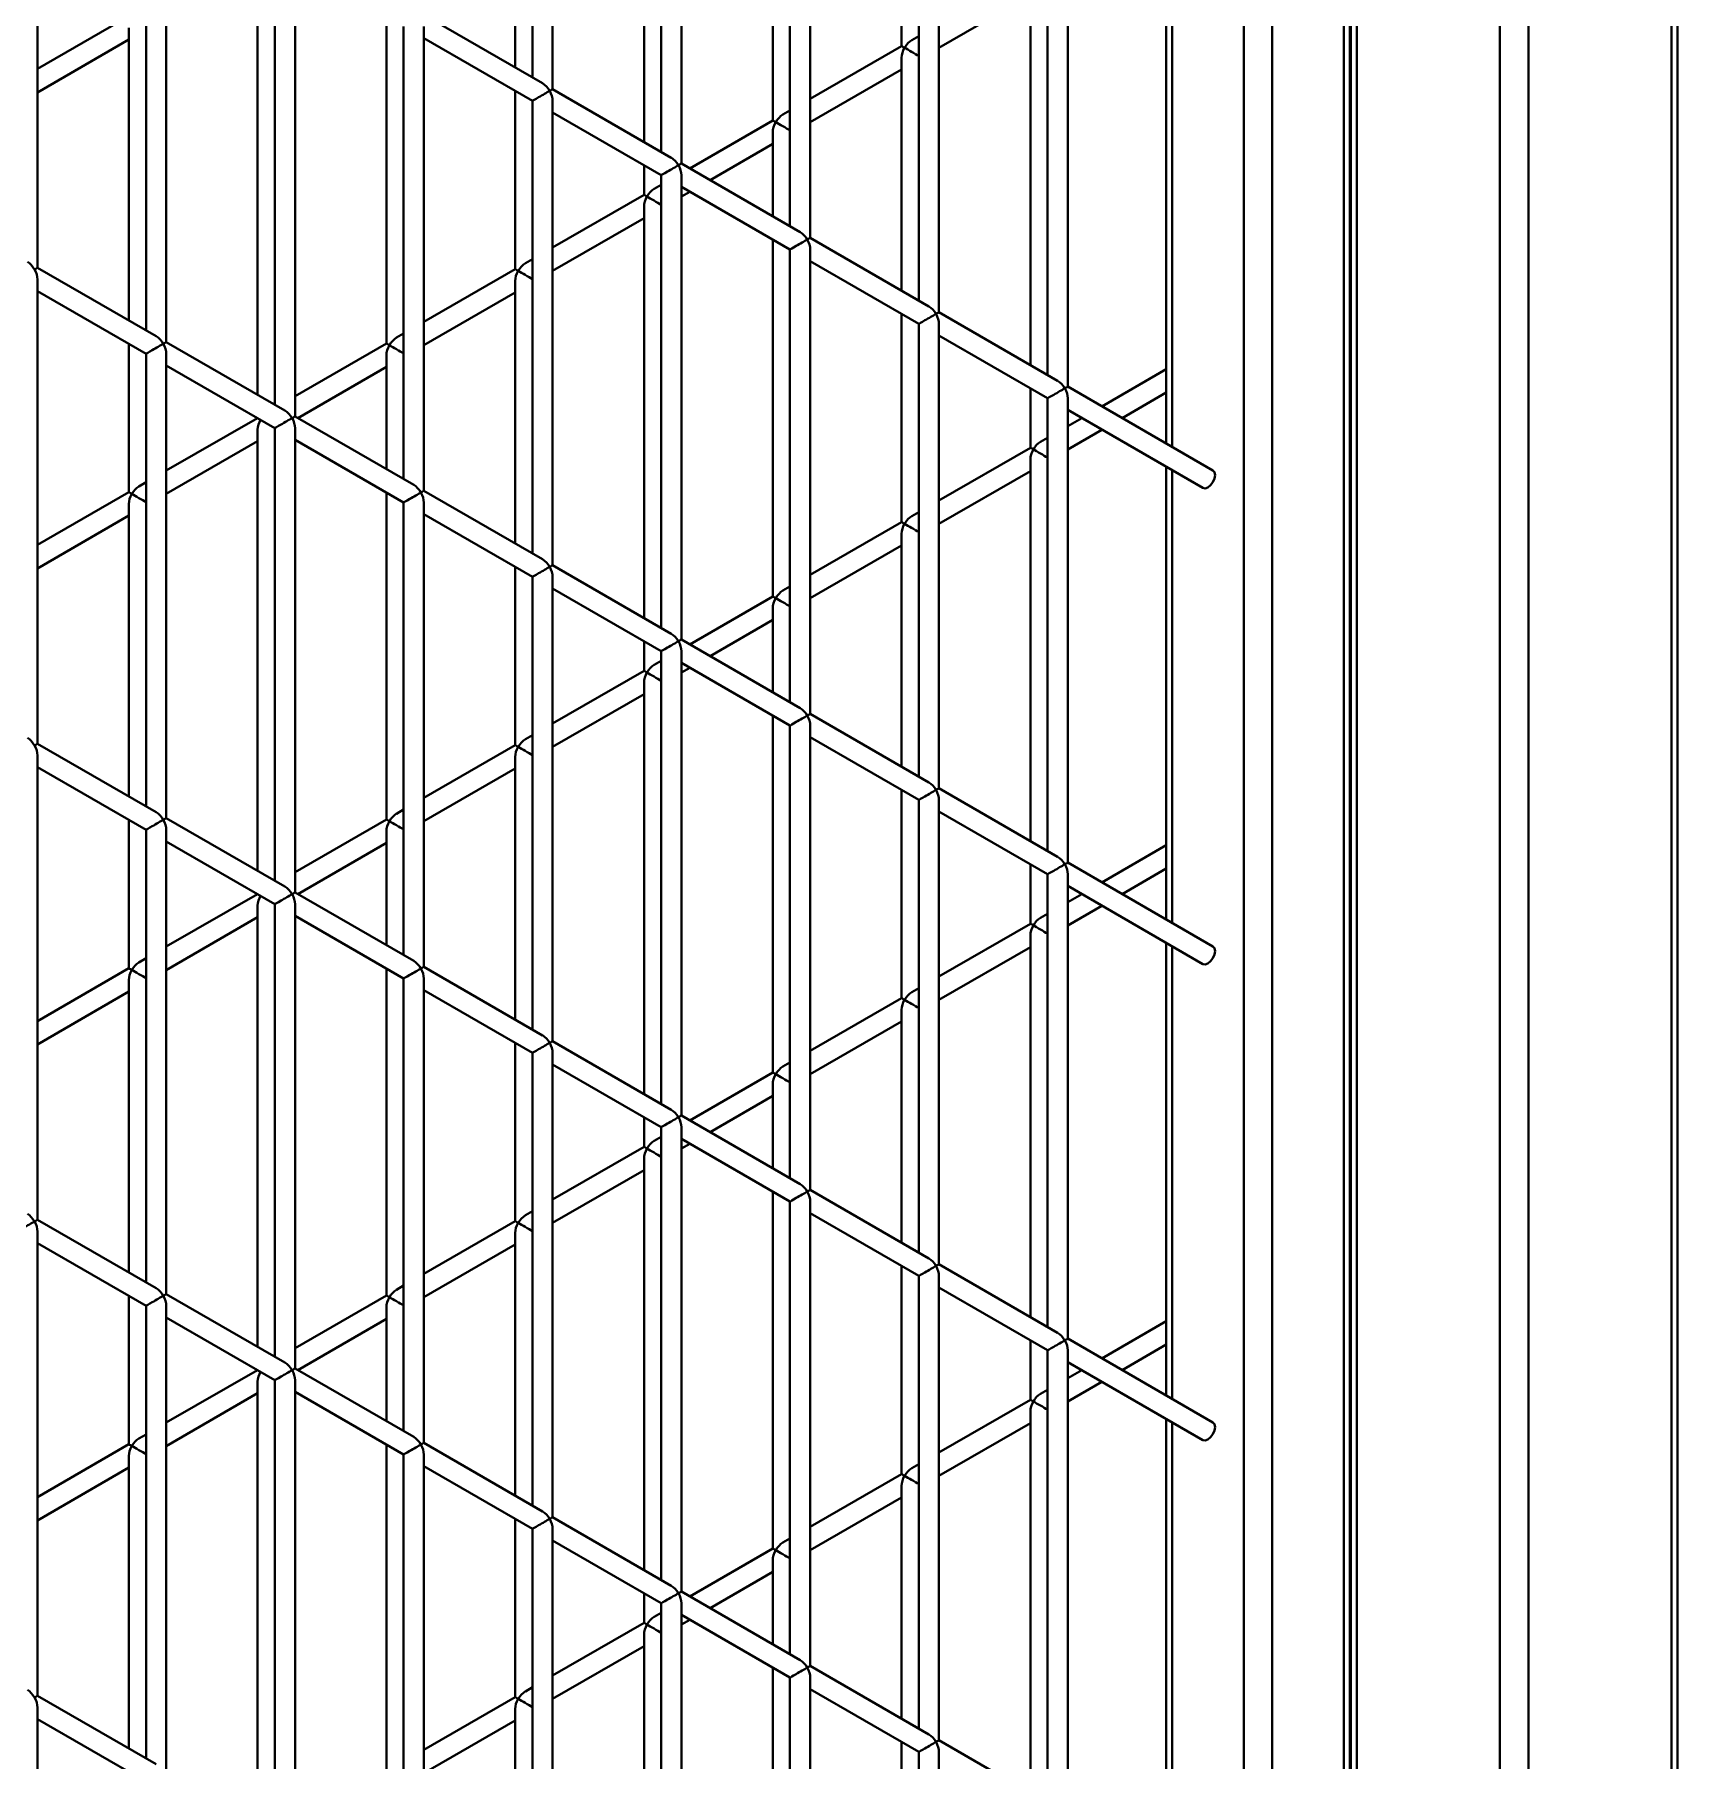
# Model space of a CAD drawing. Header units: millimetres. Extents: x 0 to 420, y 0 to 297.
# Drawn here: x 314.76 to 322.88, y 133.57 to 142.1 of the extents above; entities that cross this region are included whole.
import ezdxf

# ---------------------------------------------------------------- set-up
doc = ezdxf.new("R2010")
doc.units = ezdxf.units.MM

msp = doc.modelspace()

# ---------------------------------------------------------------- linework, layer by layer
at = {"color": 8, "linetype": 'Continuous', "lineweight": 40}
for p, q in [((322.0037, 123.5553), (322.0037, 155.7271)), ((322.1451, 155.7271), (322.1451, 123.5553)), ((322.8522, 123.1471), (322.8522, 155.3189)), ((320.738, 125.8305), (320.738, 154.049)), ((321.2966, 150.9878), (321.2966, 127.7606)), ((320.3844, 142.2984), (320.3844, 140.0623)), ((320.3844, 139.9468), (320.3844, 137.7106)), ((320.3844, 137.5952), (320.3844, 135.359)), ((320.3844, 135.2435), (320.3844, 133.0074))]:
    msp.add_line(p, q, dxfattribs=at)
at = {"color": 7, "linetype": 'Continuous', "lineweight": 40}
for p, q in [((322.8815, 123.1302), (322.8815, 155.2781)), ((321.233, 125.1027), (321.233, 154.3349)), ((321.2622, 125.0041), (321.2622, 154.3518)), ((320.8794, 154.1307), (320.8794, 125.7151)), ((321.2673, 150.9917), (321.2673, 127.7775)), ((317.2232, 144.1234), (317.2232, 141.8872)), ((317.3232, 141.8295), (317.3232, 144.1234)), ((317.8596, 143.756), (317.8596, 141.5199)), ((317.9595, 141.4621), (317.9595, 143.756)), ((317.7747, 143.6017), (317.7747, 141.5688)), ((318.4111, 143.4376), (318.4111, 141.6752)), ((318.4959, 143.3886), (318.4959, 141.1525)), ((318.5959, 141.0947), (318.5959, 143.3886)), ((314.7776, 140.9474), (314.7776, 143.2413)), ((317.1383, 143.2343), (317.1383, 141.9362)), ((319.0475, 143.0702), (319.0475, 142.0425)), ((319.1323, 143.0213), (319.1323, 140.7851)), ((319.2323, 140.7274), (319.2323, 143.0213)), ((315.314, 142.8739), (315.314, 140.6377)), ((315.414, 140.58), (315.414, 142.8739)), ((319.7687, 142.6539), (319.7687, 140.4177)), ((319.8687, 140.36), (319.8687, 142.6539)), ((315.8655, 142.4995), (315.8655, 140.3193)), ((315.9504, 142.5065), (315.9504, 140.2704)), ((316.0504, 140.2126), (316.0504, 142.5065)), ((319.6839, 142.3522), (319.6839, 140.4667)), ((320.3551, 142.3154), (320.3551, 140.0792)), ((319.2323, 142.0338), (319.6839, 142.2945)), ((315.2291, 142.1899), (314.7776, 141.9292)), ((316.5019, 142.1881), (316.5019, 140.573)), ((317.2732, 141.8584), (316.6868, 142.1969)), ((314.7776, 141.8137), (315.2291, 142.0744)), ((315.2291, 142.1321), (315.2291, 140.6867)), ((316.5868, 142.1392), (316.5868, 139.903)), ((316.6868, 139.8452), (316.6868, 142.1391)), ((316.6868, 142.0814), (317.2232, 141.7718)), ((319.1323, 142.0915), (319.0975, 142.0714)), ((319.0475, 142.0425), (318.5959, 141.7819)), ((319.0475, 141.9848), (319.0475, 140.8341)), ((318.5959, 141.6664), (319.0475, 141.9271)), ((317.1383, 141.8208), (317.1383, 140.9404)), ((317.9095, 141.491), (317.3232, 141.8295)), ((317.2232, 141.7718), (317.2232, 139.5356)), ((317.3232, 139.4779), (317.3232, 141.7718)), ((317.3232, 141.714), (317.8596, 141.4044)), ((318.4959, 141.7241), (318.4611, 141.704)), ((318.4111, 141.6752), (318.0008, 141.4383)), ((318.1008, 141.3806), (318.4111, 141.5597)), ((318.4111, 141.6174), (318.4111, 141.2015)), ((318.5459, 141.1236), (317.9595, 141.4621)), ((317.7747, 141.4534), (317.7747, 141.3078)), ((317.8596, 141.4044), (317.8596, 139.1682)), ((317.9595, 139.1105), (317.9595, 141.4044)), ((317.7747, 141.3078), (317.3232, 141.0471)), ((317.8595, 141.3568), (317.8247, 141.3366)), ((317.9595, 141.3467), (318.4959, 141.037)), ((317.9596, 141.299), (318.0008, 141.3228)), ((317.7747, 141.25), (317.7747, 139.2172)), ((317.3232, 140.9316), (317.7747, 141.1923)), ((318.4111, 141.086), (318.4111, 139.3235)), ((318.4959, 141.037), (318.4959, 138.8008)), ((319.1823, 140.7562), (318.5959, 141.0947)), ((318.5959, 138.7431), (318.5959, 141.037)), ((315.364, 140.6089), (314.7776, 140.9474)), ((317.2232, 140.9894), (317.1883, 140.9692)), ((318.5959, 140.9793), (319.1323, 140.6696)), ((314.7776, 138.5958), (314.7776, 140.8897)), ((317.1383, 140.9404), (316.6868, 140.6797)), ((317.1383, 140.8826), (317.1383, 139.5846)), ((314.7776, 140.8319), (315.314, 140.5223)), ((316.6868, 140.5642), (317.1383, 140.8249)), ((319.0475, 140.7186), (319.0475, 139.6909)), ((319.8187, 140.3888), (319.2323, 140.7274)), ((316.5868, 140.622), (316.5519, 140.6019)), ((319.1323, 140.6696), (319.1323, 138.4334)), ((319.2323, 138.3757), (319.2323, 140.6696)), ((319.2323, 140.6119), (319.7687, 140.3022)), ((315.2291, 140.5713), (315.2291, 139.8382)), ((315.314, 140.5223), (315.314, 138.2861)), ((316.0004, 140.2415), (315.414, 140.58)), ((315.414, 138.2284), (315.414, 140.5223)), ((316.5019, 140.573), (316.0504, 140.3123)), ((315.414, 140.4646), (315.9504, 140.1549)), ((316.064, 140.2047), (316.5019, 140.4575)), ((316.5019, 140.5153), (316.5019, 139.952)), ((320.3551, 140.4458), (320.0376, 140.2625)), ((319.6839, 140.3512), (319.6839, 140.0583)), ((320.5862, 139.9458), (319.8687, 140.36)), ((319.7687, 140.3022), (319.7687, 138.0661)), ((319.8687, 138.0083), (319.8687, 140.3022)), ((320.1376, 140.2047), (320.3551, 140.3303)), ((315.864, 140.2047), (315.414, 139.9449)), ((316.6368, 139.8741), (316.0504, 140.2126)), ((319.8687, 140.2445), (320.5362, 139.8592)), ((319.9376, 140.2047), (319.8687, 140.165)), ((315.8655, 140.1479), (315.8655, 137.9677)), ((315.9504, 140.1549), (315.9504, 137.9187)), ((316.0504, 137.861), (316.0504, 140.1549)), ((316.0504, 140.0972), (316.5868, 139.7875)), ((319.7687, 140.1073), (319.7339, 140.0871)), ((319.8687, 140.0495), (320.0376, 140.147)), ((315.414, 139.8295), (315.8655, 140.0902)), ((319.6839, 140.0583), (319.2323, 139.7976)), ((319.2323, 139.6821), (319.6839, 139.9428)), ((319.6839, 140.0005), (319.6839, 138.115)), ((320.3551, 139.9637), (320.3551, 137.7275)), ((315.2291, 139.8382), (314.7776, 139.5776)), ((315.314, 139.8872), (315.2791, 139.8671)), ((317.2732, 139.5067), (316.6868, 139.8453)), ((315.2291, 139.7805), (315.2291, 138.3351)), ((316.5019, 139.8365), (316.5019, 138.2214)), ((316.5868, 139.7875), (316.5868, 137.5513)), ((316.6868, 137.4936), (316.6868, 139.7875)), ((314.7776, 139.4621), (315.2291, 139.7228)), ((316.6868, 139.7298), (317.2232, 139.4201)), ((319.0475, 139.6909), (318.5959, 139.4302)), ((319.1323, 139.7399), (319.0975, 139.7198)), ((319.0475, 139.6332), (319.0475, 138.4824)), ((318.5959, 139.3148), (319.0475, 139.5754)), ((317.1383, 139.4691), (317.1383, 138.5887)), ((317.2232, 139.4201), (317.2232, 137.184)), ((317.9095, 139.1394), (317.3232, 139.4779)), ((317.3232, 137.1262), (317.3232, 139.4201)), ((317.3232, 139.3624), (317.8596, 139.0527)), ((318.4959, 139.3725), (318.4611, 139.3524)), ((318.4111, 139.3235), (318.0008, 139.0867)), ((318.4111, 139.2658), (318.4111, 138.8498)), ((318.1008, 139.0289), (318.4111, 139.208)), ((317.7747, 139.1017), (317.7747, 138.9561)), ((318.5459, 138.772), (317.9595, 139.1105)), ((317.8595, 139.0051), (317.8247, 138.985)), ((317.8596, 139.0527), (317.8596, 136.8166)), ((317.9595, 136.7588), (317.9595, 139.0527)), ((317.9595, 138.995), (318.4959, 138.6854)), ((317.7747, 138.9561), (317.3232, 138.6955)), ((317.9596, 138.9474), (318.0008, 138.9712)), ((317.3232, 138.58), (317.7747, 138.8407)), ((317.7747, 138.8984), (317.7747, 136.8656)), ((318.4111, 138.7343), (318.4111, 136.9719)), ((319.1823, 138.4046), (318.5959, 138.7431)), ((318.4959, 138.6854), (318.4959, 136.4492)), ((318.5959, 136.3915), (318.5959, 138.6854)), ((315.364, 138.2572), (314.7776, 138.5958)), ((317.1383, 138.5887), (316.6868, 138.3281)), ((317.2232, 138.6377), (317.1883, 138.6176)), ((318.5959, 138.6276), (319.1323, 138.318)), ((314.7776, 136.2441), (314.7776, 138.538)), ((314.7776, 138.4803), (315.314, 138.1706)), ((317.1383, 138.531), (317.1383, 137.2329)), ((316.6868, 138.2126), (317.1383, 138.4733)), ((319.0475, 138.367), (319.0475, 137.3393)), ((319.1323, 138.318), (319.1323, 136.0818)), ((319.8187, 138.0372), (319.2323, 138.3757)), ((319.2323, 136.0241), (319.2323, 138.318)), ((315.2291, 138.2196), (315.2291, 137.4866)), ((316.0004, 137.8899), (315.414, 138.2284)), ((316.5019, 138.2214), (316.0504, 137.9607)), ((316.5868, 138.2703), (316.5519, 138.2502)), ((319.2323, 138.2602), (319.7687, 137.9506)), ((315.314, 138.1706), (315.314, 135.9345)), ((315.414, 135.8767), (315.414, 138.1706)), ((316.5019, 138.1636), (316.5019, 137.6003)), ((315.414, 138.1129), (315.9504, 137.8033)), ((316.064, 137.8531), (316.5019, 138.1059)), ((320.3551, 138.0941), (320.0376, 137.9108)), ((319.6839, 137.9996), (319.6839, 137.7066)), ((320.5862, 137.5942), (319.8687, 138.0083)), ((320.1376, 137.8531), (320.3551, 137.9787)), ((319.7687, 137.9506), (319.7687, 135.7144)), ((319.8687, 135.6567), (319.8687, 137.9506)), ((319.8687, 137.8929), (320.5362, 137.5075)), ((315.864, 137.8531), (315.414, 137.5933)), ((315.8655, 137.7962), (315.8655, 135.6161)), ((315.9504, 137.8033), (315.9504, 135.5671)), ((316.6368, 137.5225), (316.0504, 137.861)), ((316.0504, 135.5094), (316.0504, 137.8033)), ((319.9376, 137.8531), (319.8687, 137.8134)), ((319.8687, 137.6979), (320.0376, 137.7954)), ((315.414, 137.4778), (315.8655, 137.7385)), ((316.0504, 137.7455), (316.5868, 137.4359)), ((319.6839, 137.7066), (319.2323, 137.446)), ((319.7687, 137.7556), (319.7339, 137.7355)), ((319.6839, 137.6489), (319.6839, 135.7634)), ((319.2323, 137.3305), (319.6839, 137.5912)), ((320.3551, 137.6121), (320.3551, 135.3759)), ((315.2291, 137.4866), (314.7776, 137.2259)), ((315.314, 137.5356), (315.2791, 137.5155)), ((316.5019, 137.4849), (316.5019, 135.8697)), ((317.2732, 137.1551), (316.6868, 137.4936)), ((314.7776, 137.1105), (315.2291, 137.3711)), ((315.2291, 137.4289), (315.2291, 135.9835)), ((316.5868, 137.4359), (316.5868, 135.1997)), ((316.6868, 135.142), (316.6868, 137.4359)), ((316.6868, 137.3781), (317.2232, 137.0685)), ((319.1323, 137.3882), (319.0975, 137.3681)), ((319.0475, 137.3393), (318.5959, 137.0786)), ((319.0475, 137.2815), (319.0475, 136.1308)), ((318.5959, 136.9631), (319.0475, 137.2238)), ((317.1383, 137.1175), (317.1383, 136.2371)), ((317.9095, 136.7877), (317.3232, 137.1262)), ((317.2232, 137.0685), (317.2232, 134.8323)), ((317.3232, 134.7746), (317.3232, 137.0685)), ((317.3232, 137.0108), (317.8596, 136.7011)), ((318.4111, 136.9719), (318.0008, 136.735)), ((318.4959, 137.0209), (318.4611, 137.0007)), ((318.1008, 136.6773), (318.4111, 136.8564)), ((318.4111, 136.9141), (318.4111, 136.4982)), ((317.7747, 136.7501), (317.7747, 136.6045)), ((317.8596, 136.7011), (317.8596, 134.4649)), ((317.9595, 134.4072), (317.9595, 136.7011)), ((318.5459, 136.4203), (317.9595, 136.7588)), ((317.7747, 136.6045), (317.3232, 136.3438)), ((317.8595, 136.6535), (317.8247, 136.6334)), ((317.9595, 136.6434), (318.4959, 136.3337)), ((317.9596, 136.5957), (318.0008, 136.6196)), ((317.7747, 136.5468), (317.7747, 134.5139)), ((317.3232, 136.2284), (317.7747, 136.489)), ((318.4111, 136.3827), (318.4111, 134.6202)), ((319.1823, 136.0529), (318.5959, 136.3915)), ((317.2232, 136.2861), (317.1883, 136.266)), ((318.4959, 136.3337), (318.4959, 134.0976)), ((318.5959, 134.0398), (318.5959, 136.3337)), ((318.5959, 136.276), (319.1323, 135.9663)), ((315.364, 135.9056), (314.7776, 136.2441)), ((314.7776, 133.8925), (314.7776, 136.1864)), ((317.1383, 136.2371), (316.6868, 135.9764)), ((317.1383, 136.1794), (317.1383, 134.8813)), ((314.7776, 136.1287), (315.314, 135.819)), ((316.6868, 135.861), (317.1383, 136.1216)), ((319.0475, 136.0153), (319.0475, 134.9876)), ((319.8187, 135.6856), (319.2323, 136.0241)), ((316.5868, 135.9187), (316.5519, 135.8986)), ((319.1323, 135.9663), (319.1323, 133.7302)), ((319.2323, 133.6724), (319.2323, 135.9663)), ((315.2291, 135.868), (315.2291, 135.135)), ((316.0004, 135.5382), (315.414, 135.8767)), ((316.5019, 135.8697), (316.0504, 135.6091)), ((319.2323, 135.9086), (319.7687, 135.599)), ((315.314, 135.819), (315.314, 133.5828)), ((315.414, 133.5251), (315.414, 135.819)), ((315.414, 135.7613), (315.9504, 135.4516)), ((316.064, 135.5015), (316.5019, 135.7543)), ((316.5019, 135.812), (316.5019, 135.2487)), ((320.3551, 135.7425), (320.0376, 135.5592)), ((319.6839, 135.6479), (319.6839, 135.355)), ((319.7687, 135.599), (319.7687, 133.3628)), ((320.5862, 135.2425), (319.8687, 135.6567)), ((319.8687, 133.3051), (319.8687, 135.599)), ((320.1376, 135.5015), (320.3551, 135.627)), ((315.864, 135.5015), (315.414, 135.2417)), ((316.6368, 135.1708), (316.0504, 135.5094)), ((319.8687, 135.5412), (320.5362, 135.1559)), ((319.9376, 135.5015), (319.8687, 135.4617)), ((315.8655, 135.4446), (315.8655, 133.2644)), ((315.9504, 135.4516), (315.9504, 133.2155)), ((316.0504, 133.1577), (316.0504, 135.4516)), ((319.7687, 135.404), (319.7339, 135.3839)), ((319.8687, 135.3463), (320.0376, 135.4437)), ((315.414, 135.1262), (315.8655, 135.3869)), ((316.0504, 135.3939), (316.5868, 135.0842)), ((319.6839, 135.355), (319.2323, 135.0943)), ((319.2323, 134.9789), (319.6839, 135.2395)), ((319.6839, 135.2973), (319.6839, 133.4118)), ((320.3551, 135.2604), (320.3551, 133.0243)), ((315.314, 135.1839), (315.2791, 135.1638)), ((315.2291, 135.135), (314.7776, 134.8743)), ((315.2291, 135.0772), (315.2291, 133.6318)), ((316.5019, 135.1332), (316.5019, 133.5181)), ((316.5868, 135.0842), (316.5868, 132.8481)), ((317.2732, 134.8035), (316.6868, 135.142)), ((316.6868, 132.7903), (316.6868, 135.0842)), ((314.7776, 134.7588), (315.2291, 135.0195)), ((316.6868, 135.0265), (317.2232, 134.7169)), ((319.0475, 134.9876), (318.5959, 134.727)), ((319.1323, 135.0366), (319.0975, 135.0165)), ((319.0475, 134.9299), (319.0475, 133.7792)), ((318.5959, 134.6115), (319.0475, 134.8722)), ((317.1383, 134.7658), (317.1383, 133.8855)), ((317.9095, 134.4361), (317.3232, 134.7746)), ((317.2232, 134.7169), (317.2232, 132.4807)), ((317.3232, 132.423), (317.3232, 134.7169)), ((317.3232, 134.6591), (317.8596, 134.3495)), ((318.4959, 134.6692), (318.4611, 134.6491)), ((318.4111, 134.6202), (318.0008, 134.3834)), ((318.4111, 134.5625), (318.4111, 134.1465)), ((318.1008, 134.3257), (318.4111, 134.5048)), ((317.7747, 134.3985), (317.7747, 134.2529)), ((318.5459, 134.0687), (317.9595, 134.4072)), ((317.8595, 134.3018), (317.8247, 134.2817)), ((317.8596, 134.3495), (317.8596, 132.1133)), ((317.9595, 132.0556), (317.9595, 134.3495)), ((317.7747, 134.2529), (317.3232, 133.9922)), ((317.9595, 134.2917), (318.4959, 133.9821)), ((317.9596, 134.2441), (318.0008, 134.2679)), ((317.3232, 133.8767), (317.7747, 134.1374)), ((317.7747, 134.1951), (317.7747, 132.1623)), ((319.1823, 133.7013), (318.5959, 134.0398)), ((318.4111, 134.0311), (318.4111, 132.2686)), ((318.4959, 133.9821), (318.4959, 131.7459)), ((318.5959, 131.6882), (318.5959, 133.9821)), ((315.364, 133.554), (314.7776, 133.8925)), ((317.1383, 133.8855), (316.6868, 133.6248)), ((317.2232, 133.9345), (317.1883, 133.9143)), ((318.5959, 133.9244), (319.1323, 133.6147)), ((314.7776, 131.5409), (314.7776, 133.8347)), ((317.1383, 133.8277), (317.1383, 132.5297)), ((314.7776, 133.777), (315.314, 133.4674)), ((316.6868, 133.5093), (317.1383, 133.77)), ((319.0475, 133.6637), (319.0475, 132.636)), ((319.1323, 133.6147), (319.1323, 131.3785)), ((319.8187, 133.3339), (319.2323, 133.6724)), ((319.2323, 131.3208), (319.2323, 133.6147))]:
    msp.add_line(p, q, dxfattribs=at)
at = {"color": 7, "linetype": 'Continuous', "lineweight": 40, "flags": 128}
for points in [[(320.5362, 139.8592), (320.5477, 139.857), (320.5612, 139.8617), (320.5747, 139.8726), (320.5862, 139.888), (320.5939, 139.9057), (320.5966, 139.9229), (320.5939, 139.937), (320.5862, 139.9458), (320.5862, 139.9458)], [(320.5362, 137.5075), (320.5477, 137.5053), (320.5612, 137.51), (320.5747, 137.5209), (320.5862, 137.5364), (320.5939, 137.5541), (320.5966, 137.5713), (320.5939, 137.5853), (320.5862, 137.5941), (320.5862, 137.5942)], [(320.5362, 135.1559), (320.5477, 135.1537), (320.5612, 135.1584), (320.5747, 135.1693), (320.5862, 135.1848), (320.5939, 135.2024), (320.5966, 135.2196), (320.5939, 135.2337), (320.5862, 135.2425), (320.5862, 135.2425)]]:
    msp.add_lwpolyline(points, dxfattribs=at)
at = {"color": 7, "linetype": 'Continuous', "lineweight": 40}
for centre, major_axis, ratio, start_param, end_param in [((319.0975, 142.0137), (0.0354, 0.0612), 0.577335, 0.785358, 1.570837), ((319.0975, 142.0137), (0.05, -0.0289), 0.00007, 3.141633, 3.927031), ((319.0975, 142.0137), (0.0354, 0.0612), 0.577335, 1.570837, 2.356235), ((319.0975, 142.0137), (0.05, -0.0289), 0.00007, 3.927031, 5.483713), ((317.2732, 141.8006), (0.05, 0.0289), 0.00007, 3.141552, 5.497747), ((317.2732, 141.8006), (-0.0354, 0.0612), 0.577335, 4.712348, 5.497828), ((317.2732, 141.8006), (0.05, 0.0289), 0.00007, 5.497747, 6.283145), ((317.2732, 141.8006), (-0.0354, 0.0612), 0.577335, 3.92695, 4.712348), ((318.4611, 141.6463), (0.05, -0.0289), 0.00007, 3.141633, 3.927031), ((318.4611, 141.6463), (0.0354, 0.0612), 0.577335, 1.570837, 2.356235), ((318.4611, 141.6463), (0.0354, 0.0612), 0.577335, 0.785358, 1.570837), ((318.4611, 141.6463), (0.05, -0.0289), 0.00007, 3.927031, 5.483713), ((317.9096, 141.4333), (-0.0354, 0.0612), 0.577335, 4.712348, 5.497828), ((317.9096, 141.4333), (0.05, 0.0289), 0.00007, 5.497747, 6.283145), ((317.9096, 141.4333), (0.05, 0.0289), 0.00007, 3.141552, 5.497747), ((317.9096, 141.4333), (-0.0354, 0.0612), 0.577335, 3.92695, 4.712348), ((317.8247, 141.2789), (0.05, -0.0289), 0.00007, 3.141633, 3.927031), ((317.8247, 141.2789), (0.0354, 0.0612), 0.577335, 1.570837, 2.356235), ((317.8247, 141.2789), (0.0354, 0.0612), 0.577335, 0.785358, 1.570837), ((317.8247, 141.2789), (0.05, -0.0289), 0.00007, 3.927031, 5.483713), ((318.5459, 141.0659), (-0.0354, 0.0612), 0.577335, 4.712348, 5.497828), ((318.5459, 141.0659), (0.05, 0.0289), 0.00007, 3.141552, 5.497747), ((318.5459, 141.0659), (0.05, 0.0289), 0.00007, 5.497747, 6.283145), ((318.5459, 141.0659), (-0.0354, 0.0612), 0.577335, 3.92695, 4.712348), ((314.7276, 140.9185), (-0.0354, 0.0612), 0.577335, 4.712348, 5.497828), ((314.7276, 140.9185), (0.05, 0.0289), 0.00007, 5.497747, 6.283145), ((317.1883, 140.9115), (0.0354, 0.0612), 0.577335, 0.785358, 1.570837), ((314.7276, 140.9185), (-0.0354, 0.0612), 0.577335, 3.92695, 4.712348), ((317.1883, 140.9115), (0.05, -0.0289), 0.00007, 3.141633, 3.927031), ((317.1883, 140.9115), (0.0354, 0.0612), 0.577335, 1.570837, 2.356235), ((317.1883, 140.9115), (0.05, -0.0289), 0.00007, 3.927031, 5.483713), ((319.1823, 140.6985), (0.05, 0.0289), 0.00007, 3.141552, 5.497747), ((319.1823, 140.6985), (-0.0354, 0.0612), 0.577335, 4.712348, 5.497828), ((319.1823, 140.6985), (0.05, 0.0289), 0.00007, 5.497747, 6.283145), ((319.1823, 140.6985), (-0.0354, 0.0612), 0.577335, 3.92695, 4.712348), ((315.364, 140.5511), (-0.0354, 0.0612), 0.577335, 4.712348, 5.497828), ((315.364, 140.5511), (0.05, 0.0289), 0.00007, 3.141552, 5.497747), ((315.364, 140.5511), (0.05, 0.0289), 0.00007, 5.497747, 6.283145), ((315.364, 140.5511), (-0.0354, 0.0612), 0.577335, 3.92695, 4.712348), ((316.5519, 140.5441), (0.05, -0.0289), 0.00007, 3.141633, 3.927031), ((316.5519, 140.5441), (0.0354, 0.0612), 0.577335, 1.570837, 2.356235), ((316.5519, 140.5441), (0.0354, 0.0612), 0.577335, 0.785358, 1.570837), ((316.5519, 140.5441), (0.05, -0.0289), 0.00007, 3.927031, 5.483713), ((319.8187, 140.3311), (0.05, 0.0289), 0.00007, 3.141552, 5.497747), ((319.8187, 140.3311), (-0.0354, 0.0612), 0.577335, 4.712348, 5.497828), ((319.8187, 140.3311), (0.05, 0.0289), 0.00007, 5.497747, 6.283145), ((319.8187, 140.3311), (-0.0354, 0.0612), 0.577335, 3.92695, 4.712348), ((315.9155, 140.1767), (0.0354, 0.0612), 0.577335, 1.570837, 2.356235), ((316.0004, 140.1838), (0.05, 0.0289), 0.00007, 3.141552, 5.497747), ((316.0004, 140.1838), (-0.0354, 0.0612), 0.577335, 4.712348, 5.497828), ((316.0004, 140.1838), (0.05, 0.0289), 0.00007, 5.497747, 6.283145), ((316.0004, 140.1838), (-0.0354, 0.0612), 0.577335, 3.92695, 4.712348), ((319.7339, 140.0294), (0.05, -0.0289), 0.00007, 3.141633, 3.927031), ((319.7339, 140.0294), (0.0354, 0.0612), 0.577335, 1.570837, 2.356235), ((319.7339, 140.0294), (0.0354, 0.0612), 0.577335, 0.785358, 1.570837), ((319.7339, 140.0294), (0.05, -0.0289), 0.00007, 3.927031, 5.483713), ((315.2791, 139.8094), (0.05, -0.0289), 0.00007, 3.141633, 3.927031), ((315.2791, 139.8094), (0.0354, 0.0612), 0.577335, 0.785358, 1.570837), ((316.6368, 139.8164), (-0.0354, 0.0612), 0.577335, 4.712348, 5.497828), ((316.6368, 139.8164), (0.05, 0.0289), 0.00007, 5.497747, 6.283145), ((315.2791, 139.8094), (0.0354, 0.0612), 0.577335, 1.570837, 2.356235), ((315.2791, 139.8094), (0.05, -0.0289), 0.00007, 3.927031, 5.483713), ((316.6368, 139.8164), (0.05, 0.0289), 0.00007, 3.141552, 5.497747), ((316.6368, 139.8164), (-0.0354, 0.0612), 0.577335, 3.92695, 4.712348), ((319.0975, 139.662), (0.05, -0.0289), 0.00007, 3.141633, 3.927031), ((319.0975, 139.662), (0.0354, 0.0612), 0.577335, 1.570837, 2.356235), ((319.0975, 139.662), (0.0354, 0.0612), 0.577335, 0.785358, 1.570837), ((319.0975, 139.662), (0.05, -0.0289), 0.00007, 3.927031, 5.483713), ((317.2732, 139.449), (-0.0354, 0.0612), 0.577335, 4.712348, 5.497828), ((317.2732, 139.449), (0.05, 0.0289), 0.00007, 3.141552, 5.497747), ((317.2732, 139.449), (0.05, 0.0289), 0.00007, 5.497747, 6.283145), ((317.2732, 139.449), (-0.0354, 0.0612), 0.577335, 3.92695, 4.712348), ((318.4611, 139.2946), (0.0354, 0.0612), 0.577335, 0.785358, 1.570837), ((318.4611, 139.2946), (0.05, -0.0289), 0.00007, 3.141633, 3.927031), ((318.4611, 139.2946), (0.0354, 0.0612), 0.577335, 1.570837, 2.356235), ((318.4611, 139.2946), (0.05, -0.0289), 0.00007, 3.927031, 5.483713), ((317.9096, 139.0816), (0.05, 0.0289), 0.00007, 3.141552, 5.497747), ((317.9096, 139.0816), (-0.0354, 0.0612), 0.577335, 4.712348, 5.497828), ((317.9096, 139.0816), (0.05, 0.0289), 0.00007, 5.497747, 6.283145), ((317.9096, 139.0816), (-0.0354, 0.0612), 0.577335, 3.92695, 4.712348), ((317.8247, 138.9273), (0.05, -0.0289), 0.00007, 3.141633, 3.927031), ((317.8247, 138.9273), (0.0354, 0.0612), 0.577335, 1.570837, 2.356235), ((317.8247, 138.9273), (0.0354, 0.0612), 0.577335, 0.785358, 1.570837), ((317.8247, 138.9273), (0.05, -0.0289), 0.00007, 3.927031, 5.483713), ((318.5459, 138.7142), (0.05, 0.0289), 0.00007, 3.141552, 5.497747), ((318.5459, 138.7142), (-0.0354, 0.0612), 0.577335, 4.712348, 5.497828), ((318.5459, 138.7142), (0.05, 0.0289), 0.00007, 5.497747, 6.283145), ((318.5459, 138.7142), (-0.0354, 0.0612), 0.577335, 3.92695, 4.712348), ((314.7276, 138.5669), (-0.0354, 0.0612), 0.577335, 4.712348, 5.497828), ((314.7276, 138.5669), (0.05, 0.0289), 0.00007, 5.497747, 6.283145), ((314.7276, 138.5669), (-0.0354, 0.0612), 0.577335, 3.92695, 4.712348), ((317.1883, 138.5599), (0.05, -0.0289), 0.00007, 3.141633, 3.927031), ((317.1883, 138.5599), (0.0354, 0.0612), 0.577335, 1.570837, 2.356235), ((317.1883, 138.5599), (0.0354, 0.0612), 0.577335, 0.785358, 1.570837), ((317.1883, 138.5599), (0.05, -0.0289), 0.00007, 3.927031, 5.483713), ((319.1823, 138.3468), (-0.0354, 0.0612), 0.577335, 4.712348, 5.497828), ((319.1823, 138.3468), (0.05, 0.0289), 0.00007, 3.141552, 5.497747), ((319.1823, 138.3468), (0.05, 0.0289), 0.00007, 5.497747, 6.283145), ((319.1823, 138.3468), (-0.0354, 0.0612), 0.577335, 3.92695, 4.712348), ((315.364, 138.1995), (0.05, 0.0289), 0.00007, 3.141552, 5.497747), ((315.364, 138.1995), (-0.0354, 0.0612), 0.577335, 4.712348, 5.497828), ((315.364, 138.1995), (0.05, 0.0289), 0.00007, 5.497747, 6.283145), ((315.364, 138.1995), (-0.0354, 0.0612), 0.577335, 3.92695, 4.712348), ((316.5519, 138.1925), (0.05, -0.0289), 0.00007, 3.141633, 3.927031), ((316.5519, 138.1925), (0.0354, 0.0612), 0.577335, 0.785358, 1.570837), ((316.5519, 138.1925), (0.0354, 0.0612), 0.577335, 1.570837, 2.356235), ((316.5519, 138.1925), (0.05, -0.0289), 0.00007, 3.927031, 5.483713), ((319.8187, 137.9795), (0.05, 0.0289), 0.00007, 3.141552, 5.497747), ((319.8187, 137.9795), (-0.0354, 0.0612), 0.577335, 4.712348, 5.497828), ((319.8187, 137.9795), (0.05, 0.0289), 0.00007, 5.497747, 6.283145), ((319.8187, 137.9795), (-0.0354, 0.0612), 0.577335, 3.92695, 4.712348), ((316.0004, 137.8321), (-0.0354, 0.0612), 0.577335, 4.712348, 5.497828), ((315.9155, 137.8251), (0.0354, 0.0612), 0.577335, 1.570837, 2.356235), ((316.0004, 137.8321), (0.05, 0.0289), 0.00007, 3.141552, 5.497747), ((316.0004, 137.8321), (0.05, 0.0289), 0.00007, 5.497747, 6.283145), ((316.0004, 137.8321), (-0.0354, 0.0612), 0.577335, 3.92695, 4.712348), ((319.7339, 137.6778), (0.05, -0.0289), 0.00007, 3.141633, 3.927031), ((319.7339, 137.6778), (0.0354, 0.0612), 0.577335, 0.785358, 1.570837), ((319.7339, 137.6778), (0.0354, 0.0612), 0.577335, 1.570837, 2.356235), ((319.7339, 137.6778), (0.05, -0.0289), 0.00007, 3.927031, 5.483713), ((315.2791, 137.4577), (0.05, -0.0289), 0.00007, 3.141633, 3.927031), ((315.2791, 137.4577), (0.0354, 0.0612), 0.577335, 1.570837, 2.356235), ((315.2791, 137.4577), (0.0354, 0.0612), 0.577335, 0.785358, 1.570837), ((315.2791, 137.4577), (0.05, -0.0289), 0.00007, 3.927031, 5.483713), ((316.6368, 137.4647), (0.05, 0.0289), 0.00007, 3.141552, 5.497747), ((316.6368, 137.4647), (-0.0354, 0.0612), 0.577335, 4.712348, 5.497828), ((316.6368, 137.4647), (0.05, 0.0289), 0.00007, 5.497747, 6.283145), ((316.6368, 137.4647), (-0.0354, 0.0612), 0.577335, 3.92695, 4.712348), ((319.0975, 137.3104), (0.0354, 0.0612), 0.577335, 0.785358, 1.570837), ((319.0975, 137.3104), (0.05, -0.0289), 0.00007, 3.141633, 3.927031), ((319.0975, 137.3104), (0.0354, 0.0612), 0.577335, 1.570837, 2.356235), ((319.0975, 137.3104), (0.05, -0.0289), 0.00007, 3.927031, 5.483713), ((317.2732, 137.0974), (0.05, 0.0289), 0.00007, 3.141552, 5.497747), ((317.2732, 137.0974), (-0.0354, 0.0612), 0.577335, 4.712348, 5.497828), ((317.2732, 137.0974), (0.05, 0.0289), 0.00007, 5.497747, 6.283145), ((317.2732, 137.0974), (-0.0354, 0.0612), 0.577335, 3.92695, 4.712348), ((318.4611, 136.943), (0.05, -0.0289), 0.00007, 3.141633, 3.927031), ((318.4611, 136.943), (0.0354, 0.0612), 0.577335, 1.570837, 2.356235), ((318.4611, 136.943), (0.0354, 0.0612), 0.577335, 0.785358, 1.570837), ((318.4611, 136.943), (0.05, -0.0289), 0.00007, 3.927031, 5.483713), ((317.9096, 136.73), (-0.0354, 0.0612), 0.577335, 4.712348, 5.497828), ((317.9096, 136.73), (0.05, 0.0289), 0.00007, 3.141552, 5.497747), ((317.9096, 136.73), (0.05, 0.0289), 0.00007, 5.497747, 6.283145), ((317.9096, 136.73), (-0.0354, 0.0612), 0.577335, 3.92695, 4.712348), ((317.8247, 136.5756), (0.05, -0.0289), 0.00007, 3.141633, 3.927031), ((317.8247, 136.5756), (0.0354, 0.0612), 0.577335, 0.785358, 1.570837), ((317.8247, 136.5756), (0.0354, 0.0612), 0.577335, 1.570837, 2.356235), ((317.8247, 136.5756), (0.05, -0.0289), 0.00007, 3.927031, 5.483713), ((318.5459, 136.3626), (0.05, 0.0289), 0.00007, 3.141552, 5.497747), ((318.5459, 136.3626), (-0.0354, 0.0612), 0.577335, 4.712348, 5.497828), ((318.5459, 136.3626), (0.05, 0.0289), 0.00007, 5.497747, 6.283145), ((318.5459, 136.3626), (-0.0354, 0.0612), 0.577335, 3.92695, 4.712348), ((314.7276, 136.2153), (-0.0354, 0.0612), 0.577335, 4.712348, 5.497828), ((317.1883, 136.2082), (0.0354, 0.0612), 0.577335, 0.785358, 1.570837), ((314.7276, 136.2153), (0.05, 0.0289), 0.00007, 3.141552, 5.497747), ((314.7276, 136.2153), (0.05, 0.0289), 0.00007, 5.497747, 6.283145), ((314.7276, 136.2153), (-0.0354, 0.0612), 0.577335, 3.92695, 4.712348), ((317.1883, 136.2082), (0.05, -0.0289), 0.00007, 3.141633, 3.927031), ((317.1883, 136.2082), (0.0354, 0.0612), 0.577335, 1.570837, 2.356235), ((317.1883, 136.2082), (0.05, -0.0289), 0.00007, 3.927031, 5.483713), ((319.1823, 135.9952), (0.05, 0.0289), 0.00007, 3.141552, 5.497747), ((319.1823, 135.9952), (-0.0354, 0.0612), 0.577335, 4.712348, 5.497828), ((319.1823, 135.9952), (0.05, 0.0289), 0.00007, 5.497747, 6.283145), ((319.1823, 135.9952), (-0.0354, 0.0612), 0.577335, 3.92695, 4.712348), ((315.364, 135.8479), (0.05, 0.0289), 0.00007, 3.141552, 5.497747), ((315.364, 135.8479), (-0.0354, 0.0612), 0.577335, 4.712348, 5.497828), ((315.364, 135.8479), (0.05, 0.0289), 0.00007, 5.497747, 6.283145), ((315.364, 135.8479), (-0.0354, 0.0612), 0.577335, 3.92695, 4.712348), ((316.5519, 135.8409), (0.05, -0.0289), 0.00007, 3.141633, 3.927031), ((316.5519, 135.8409), (0.0354, 0.0612), 0.577335, 1.570837, 2.356235), ((316.5519, 135.8409), (0.0354, 0.0612), 0.577335, 0.785358, 1.570837), ((316.5519, 135.8409), (0.05, -0.0289), 0.00007, 3.927031, 5.483713), ((319.8187, 135.6278), (-0.0354, 0.0612), 0.577335, 4.712348, 5.497828), ((319.8187, 135.6278), (0.05, 0.0289), 0.00007, 3.141552, 5.497747), ((319.8187, 135.6278), (0.05, 0.0289), 0.00007, 5.497747, 6.283145), ((319.8187, 135.6278), (-0.0354, 0.0612), 0.577335, 3.92695, 4.712348), ((315.9155, 135.4735), (0.0354, 0.0612), 0.577335, 1.570837, 2.356235), ((316.0004, 135.4805), (0.05, 0.0289), 0.00007, 3.141552, 5.497747), ((316.0004, 135.4805), (-0.0354, 0.0612), 0.577335, 4.712348, 5.497828), ((316.0004, 135.4805), (0.05, 0.0289), 0.00007, 5.497747, 6.283145), ((316.0004, 135.4805), (-0.0354, 0.0612), 0.577335, 3.92695, 4.712348), ((319.7339, 135.3261), (0.05, -0.0289), 0.00007, 3.141633, 3.927031), ((319.7339, 135.3261), (0.0354, 0.0612), 0.577335, 1.570837, 2.356235), ((319.7339, 135.3261), (0.0354, 0.0612), 0.577335, 0.785358, 1.570837), ((319.7339, 135.3261), (0.05, -0.0289), 0.00007, 3.927031, 5.483713), ((315.2791, 135.1061), (0.0354, 0.0612), 0.577335, 0.785358, 1.570837), ((316.6368, 135.1131), (-0.0354, 0.0612), 0.577335, 4.712348, 5.497828), ((315.2791, 135.1061), (0.05, -0.0289), 0.00007, 3.141633, 3.927031), ((315.2791, 135.1061), (0.0354, 0.0612), 0.577335, 1.570837, 2.356235), ((315.2791, 135.1061), (0.05, -0.0289), 0.00007, 3.927031, 5.483713), ((316.6368, 135.1131), (0.05, 0.0289), 0.00007, 3.141552, 5.497747), ((316.6368, 135.1131), (0.05, 0.0289), 0.00007, 5.497747, 6.283145), ((316.6368, 135.1131), (-0.0354, 0.0612), 0.577335, 3.92695, 4.712348), ((319.0975, 134.9588), (0.05, -0.0289), 0.00007, 3.141633, 3.927031), ((319.0975, 134.9588), (0.0354, 0.0612), 0.577335, 1.570837, 2.356235), ((319.0975, 134.9588), (0.0354, 0.0612), 0.577335, 0.785358, 1.570837), ((319.0975, 134.9588), (0.05, -0.0289), 0.00007, 3.927031, 5.483713), ((317.2732, 134.7457), (0.05, 0.0289), 0.00007, 3.141552, 5.497747), ((317.2732, 134.7457), (-0.0354, 0.0612), 0.577335, 4.712348, 5.497828), ((317.2732, 134.7457), (0.05, 0.0289), 0.00007, 5.497747, 6.283145), ((317.2732, 134.7457), (-0.0354, 0.0612), 0.577335, 3.92695, 4.712348), ((318.4611, 134.5914), (0.0354, 0.0612), 0.577335, 0.785358, 1.570837), ((318.4611, 134.5914), (0.05, -0.0289), 0.00007, 3.141633, 3.927031), ((318.4611, 134.5914), (0.0354, 0.0612), 0.577335, 1.570837, 2.356235), ((318.4611, 134.5914), (0.05, -0.0289), 0.00007, 3.927031, 5.483713), ((317.9096, 134.3783), (0.05, 0.0289), 0.00007, 3.141552, 5.497747), ((317.9096, 134.3783), (-0.0354, 0.0612), 0.577335, 4.712348, 5.497828), ((317.9096, 134.3783), (0.05, 0.0289), 0.00007, 5.497747, 6.283145), ((317.9096, 134.3783), (-0.0354, 0.0612), 0.577335, 3.92695, 4.712348), ((317.8247, 134.224), (0.05, -0.0289), 0.00007, 3.141633, 3.927031), ((317.8247, 134.224), (0.0354, 0.0612), 0.577335, 1.570837, 2.356235), ((317.8247, 134.224), (0.0354, 0.0612), 0.577335, 0.785358, 1.570837), ((317.8247, 134.224), (0.05, -0.0289), 0.00007, 3.927031, 5.483713), ((318.5459, 134.011), (-0.0354, 0.0612), 0.577335, 4.712348, 5.497828), ((318.5459, 134.011), (0.05, 0.0289), 0.00007, 5.497747, 6.283145), ((318.5459, 134.011), (0.05, 0.0289), 0.00007, 3.141552, 5.497747), ((318.5459, 134.011), (-0.0354, 0.0612), 0.577335, 3.92695, 4.712348), ((314.7276, 133.8636), (-0.0354, 0.0612), 0.577335, 4.712348, 5.497828), ((314.7276, 133.8636), (0.05, 0.0289), 0.00007, 5.497747, 6.283145), ((314.7276, 133.8636), (-0.0354, 0.0612), 0.577335, 3.92695, 4.712348), ((317.1883, 133.8566), (0.05, -0.0289), 0.00007, 3.141633, 3.927031), ((317.1883, 133.8566), (0.0354, 0.0612), 0.577335, 1.570837, 2.356235), ((317.1883, 133.8566), (0.0354, 0.0612), 0.577335, 0.785358, 1.570837), ((317.1883, 133.8566), (0.05, -0.0289), 0.00007, 3.927031, 5.483713), ((319.1823, 133.6436), (-0.0354, 0.0612), 0.577335, 4.712348, 5.497828), ((319.1823, 133.6436), (0.05, 0.0289), 0.00007, 3.141552, 5.497747), ((319.1823, 133.6436), (0.05, 0.0289), 0.00007, 5.497747, 6.283145), ((319.1823, 133.6436), (-0.0354, 0.0612), 0.577335, 3.92695, 4.712348)]:
    msp.add_ellipse(centre, major_axis=major_axis, ratio=ratio, start_param=start_param, end_param=end_param, dxfattribs=at)

doc.saveas('drawing.dxf')
